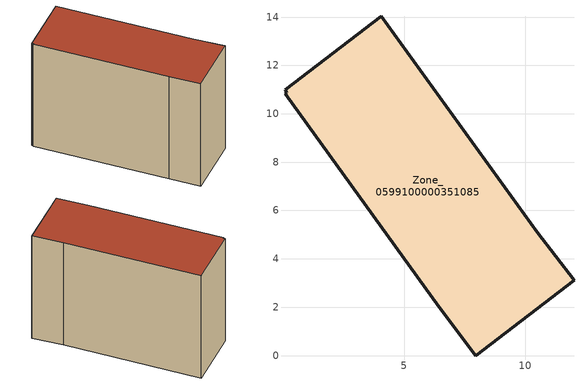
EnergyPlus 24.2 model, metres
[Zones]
Zone_0599100000351085
 floor ground (C_G): 0.07,10.98 4.06,14.03 10.51,5.09 12.02,3.11 7.96,0 6.46,2 0.08,10.82 0.15,10.88 z0
 wall outside (C_F): 7.96,0 12.02,3.11 10.51,5.09 4.06,14.03 0.07,10.98 0.15,10.88 0.08,10.82 6.46,2 7.96,0 z0:9.32
 roof outside (C_R): 4.06,14.03 0.07,10.98 0.15,10.88 0.08,10.82 6.46,2 7.96,0 12.02,3.11 10.51,5.09 z9.32
[BUILDING]
Pand.0599100000351085: North Axis=0; Terrain=City; Loads Convergence Tolerance Value=0.04; Temperature Convergence Tolerance Value=0.4; Solar Distribution=FullExterior; Maximum Number of Warmup Days=25; Minimum Number of Warmup Days=1
[Site:Location]
Rotterdam.The.Hague.AP_ZH_NLD Design_Conditions: Latitude=51.96; Longitude=4.45; Time Zone=1; Elevation=-4.5
[SITE:GROUNDTEMPERATURE:BUILDINGSURFACE]
18, 18, 18, 18, 18, 18, 18, 18, 18, 18, 18, 18
[MATERIAL] Thermal Absorptance=0.9; Solar Absorptance=0.7; Visible Absorptance=0.7
Name | Roughness | Thickness | Conductivity | Density | Specific Heat
G.TI.1992-2005 | MediumSmooth | 0.15 | 0.06 | 540 | 1210
F.TI.1992-2005 | Rough | 0.3 | 0.12 | 1920 | 840
R.TI.1992-2005 | MediumRough | 0.2 | 0.08 | 1500 | 1000
[CONSTRUCTION]
C_G: G.TI.1992-2005
C_F: F.TI.1992-2005
C_R: R.TI.1992-2005
[ZONE]
Zone_0599100000351085: Type=1; Multiplier=1; Ceiling Height=Autocalculate; Volume=Autocalculate; Floor Area=autocalculate; Part of Total Floor Area=Yes
[ZONEINFILTRATION:DESIGNFLOWRATE]
Infil_Zone_0599100000351085: Zone or ZoneList or Space or SpaceList=Zone_0599100000351085; Schedule=AlwaysOn; Design Flow Rate Calculation Method=Flow/Area; Flow Rate per Floor Area=0.0015; Constant Term Coefficient=1; Temperature Term Coefficient=0; Velocity Term Coefficient=0; Velocity Squared Term Coefficient=0
[HVACTEMPLATE:ZONE:IDEALLOADSAIRSYSTEM]
Zone_0599100000351085: Maximum Heating Supply Air Temperature=50; Minimum Cooling Supply Air Temperature=13; Maximum Heating Supply Air Humidity Ratio=0.0156; Minimum Cooling Supply Air Humidity Ratio=0.0077; Heating Limit=NoLimit; Cooling Limit=NoLimit; Dehumidification Control Type=ConstantSensibleHeatRatio; Cooling Sensible Heat Ratio=0.7; Dehumidification Setpoint=60; Humidification Control Type=None; Humidification Setpoint=30; Outdoor Air Method=None; Outdoor Air Flow Rate per Person=0.00944; Outdoor Air Flow Rate per Zone Floor Area=0; Outdoor Air Flow Rate per Zone=0; Demand Controlled Ventilation Type=None; Outdoor Air Economizer Type=NoEconomizer; Heat Recovery Type=None; Sensible Heat Recovery Effectiveness=0.7; Latent Heat Recovery Effectiveness=0.65
[ZONECONTROL:THERMOSTAT]
ThermostatControl_Zone_0599100000351085: Zone or ZoneList=Zone_0599100000351085; Control Type Schedule=DualSetpointControlType; Control 1=Thermostat_Zone_0599100000351085; Temperature Difference Between Cutout And Setpoint=0
[THERMOSTATSETPOINT:DUALSETPOINT]
Thermostat_Zone_0599100000351085: Heating Setpoint Temperature Schedule=HeatingSetpoint_Zone_0599100000351085; Cooling Setpoint Temperature Schedule=CoolingSetpoint_Zone_0599100000351085
[SCHEDULE:COMPACT]
HeatingSetpoint_Zone_0599100000351085: Through: 12/31, For: AllDays, Until: 24:00, 21
CoolingSetpoint_Zone_0599100000351085: Through: 12/31, For: AllDays, Until: 24:00, 24
DualSetpointControlType: Through: 12/31, For: AllDays, Until: 24:00, 4
AlwaysOn: Through: 12/31, For: AllDays, Until: 24:00, 1
